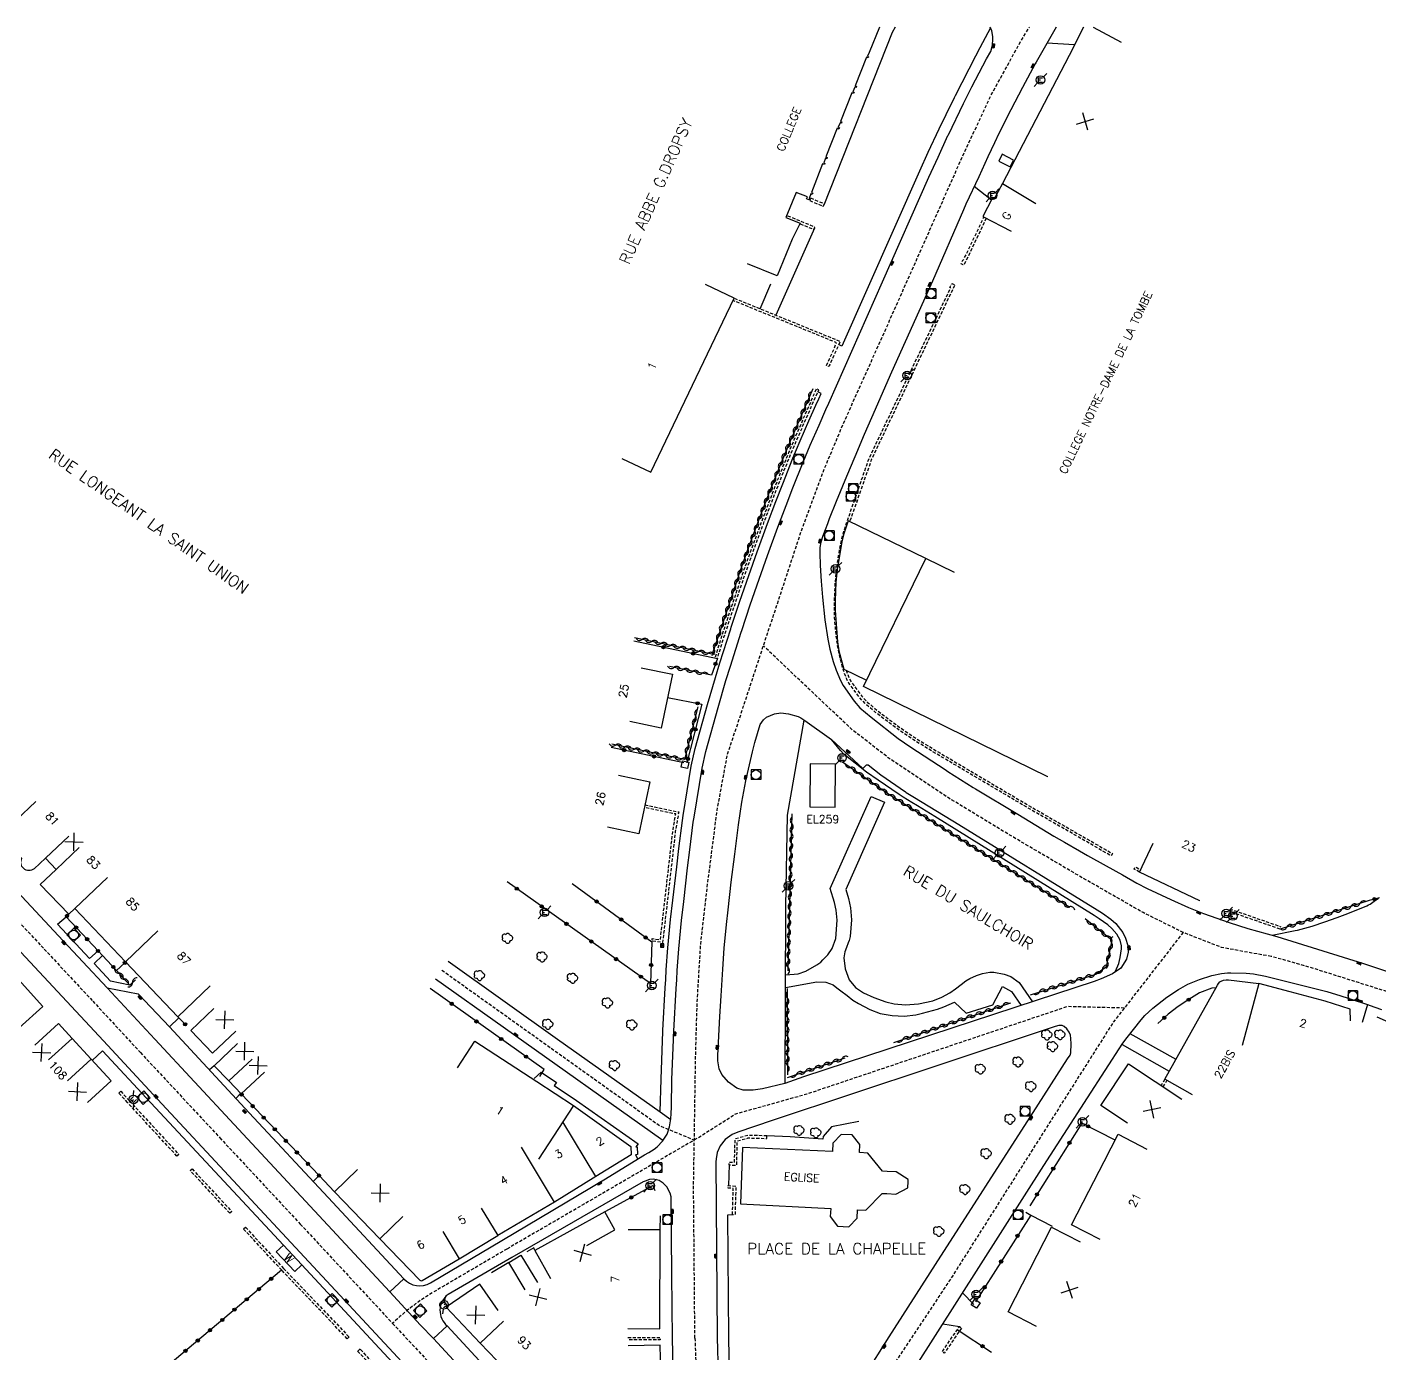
# Model space of a CAD drawing. Header units: millimetres. Extents: x 79999 to 81000, y 146000 to 147001.
# Drawn here: x 80609.4 to 80820.6, y 146792.8 to 147000 of the extents above; entities that cross this region are included whole.
import ezdxf
from ezdxf.enums import TextEntityAlignment as Align

# ---------------------------------------------------------------- set-up
doc = ezdxf.new("R2010")
doc.units = ezdxf.units.MM
doc.linetypes.add('DASHED', pattern=[0.75, 0.5, -0.25])
doc.layers.get('0').update_dxf_attribs({"linetype": 'CONTINUOUS'})
for name, color, linetype in [('W0001', 6, 'DASHED'), ('W0008', 7, 'CONTINUOUS'), ('W0100', 7, 'CONTINUOUS'), ('W0112', 1, 'DASHED'), ('W0300', 7, 'CONTINUOUS'), ('W0310', 3, 'CONTINUOUS'), ('W0322', 7, 'CONTINUOUS'), ('W0330', 7, 'CONTINUOUS'), ('W0334', 7, 'CONTINUOUS'), ('W0400', 7, 'CONTINUOUS'), ('W0420', 7, 'CONTINUOUS'), ('W0471', 7, 'CONTINUOUS'), ('W0984', 7, 'CONTINUOUS'), ('W0989', 7, 'CONTINUOUS'), ('W0991', 7, 'CONTINUOUS'), ('W1102', 7, 'CONTINUOUS')]:
    doc.layers.add(name, color=color, linetype=linetype)
doc.styles.get("Standard").update_dxf_attribs({"font": 'romans.shx', "width": 0.85})

# ---------------------------------------------------------------- blocks, each defined once
blk = doc.blocks.new('T471')
for p, q in [((-0.333334, 0.333334), (-0.333334, -0.333334)), ((-0.333334, 0.333334), (0.333334, 0.333334)), ((-0.333334, 0), (0, 0)), ((0.500001, 0.500001), (1.000002, 1.000002)), ((-0.500001, -0.500001), (-1.000002, -1.000002)), ((-0.333334, -0.333334), (0.333334, -0.333334))]:
    blk.add_line(p, q)
blk.add_ellipse((0, 0), major_axis=(0.471405, 0.471405), ratio=1, start_param=5.4977871438, end_param=11.780972451)
blk = doc.blocks.new('T420')
for p, q in [((0.75, 0.75), (-0.75, 0.75)), ((-0.75, 0.75), (-0.75, -0.75)), ((0.75, 0.75), (0.75, -0.75)), ((0.75, -0.75), (-0.75, -0.75))]:
    blk.add_line(p, q)
blk.add_ellipse((0, 0), major_axis=(-0.53, 0.53), ratio=1, start_param=3.926991, end_param=10.210176)
blk = doc.blocks.new('T400')
for p, q in [((-0.15, 0.3), (0.15, 0.3)), ((-0.15, -0.25), (-0.15, 0.3)), ((-0.15, 0.15), (0.15, 0.15)), ((-0.15, 0), (0.15, 0)), ((0.15, 0.3), (0.15, -0.25)), ((-0.15, -0.15), (0.15, -0.15)), ((-0.15, -0.25), (-0.15, -0.3)), ((-0.15, -0.3), (0.15, -0.3)), ((0.15, -0.3), (0.15, -0.25))]:
    blk.add_line(p, q)
blk = doc.blocks.new('t310o')
at = {"color": 0, "linetype": 'Continuous'}
for centre, start, end in [((-0.5, 0.38), 216.8699, 323.1304), ((0.5, -0.37), 36.8699, 143.1303)]:
    blk.add_arc(centre, 0.625, start, end, dxfattribs=at)
blk = doc.blocks.new('t112o')
at = {"color": 0, "linetype": 'Continuous'}
for p, q in [((-0.5, 0.5), (0.5, 0.5)), ((-0.5, -0.5), (-0.5, 0.5)), ((0.5, 0.5), (0.5, -0.5)), ((0.5, -0.5), (-0.5, -0.5))]:
    blk.add_line(p, q, dxfattribs=at)
blk = doc.blocks.new('T300')
for p, q in [((-0.8, 0.51), (-0.86, 0.34)), ((-0.86, 0.34), (-0.86, 0.17)), ((-0.86, 0.17), (-0.74, 0.06)), ((-0.69, 0.63), (-0.8, 0.51)), ((-0.8, -0.06), (-0.74, 0.06)), ((-0.74, 0.06), (-0.69, 0.11)), ((-0.57, 0.69), (-0.69, 0.63)), ((-0.46, 0.69), (-0.57, 0.69)), ((-0.29, 0.63), (-0.46, 0.69)), ((-0.29, 0.63), (-0.17, 0.74)), ((-0.23, 0.57), (-0.29, 0.63)), ((-0.17, 0.74), (-0.06, 0.8)), ((-0.06, 0.8), (0.06, 0.8)), ((0.06, 0.8), (0.23, 0.74)), ((0.23, 0.74), (0.34, 0.63)), ((0.34, 0.63), (0.4, 0.51)), ((0.46, 0.46), (0.34, 0.46)), ((0.4, 0.51), (0.4, 0.46)), ((0.57, 0.4), (0.46, 0.46)), ((0.57, 0.4), (0.69, 0.29)), ((0.69, 0.29), (0.74, 0.17)), ((0.74, 0.06), (0.69, -0.17)), ((0.74, 0.17), (0.74, 0.06)), ((-0.8, -0.17), (-0.8, -0.06)), ((-0.8, -0.23), (-0.8, -0.17)), ((-0.74, -0.34), (-0.8, -0.23)), ((-0.69, -0.4), (-0.74, -0.34)), ((-0.51, -0.46), (-0.69, -0.4)), ((-0.4, -0.46), (-0.51, -0.46)), ((-0.4, -0.46), (-0.34, -0.46)), ((-0.34, -0.46), (-0.34, -0.4)), ((-0.34, -0.51), (-0.34, -0.46)), ((-0.29, -0.63), (-0.34, -0.51)), ((-0.17, -0.74), (-0.29, -0.63)), ((-0.06, -0.8), (-0.17, -0.74)), ((0.06, -0.8), (-0.06, -0.8)), ((0.17, -0.74), (0.06, -0.8)), ((0.23, -0.69), (0.17, -0.74)), ((0.29, -0.46), (0.23, -0.46)), ((0.29, -0.63), (0.23, -0.69)), ((0.46, -0.4), (0.29, -0.46)), ((0.34, -0.51), (0.29, -0.63)), ((0.34, -0.51), (0.34, -0.46)), ((0.57, -0.34), (0.46, -0.4)), ((0.63, -0.29), (0.57, -0.34)), ((0.69, -0.17), (0.63, -0.29))]:
    blk.add_line(p, q)
blk = doc.blocks.new('t330o')
at = {"color": 0, "linetype": 'Continuous'}
for p, q in [((0.25, -0.25), (-0.25, 0.25)), ((-0.25, -0.25), (0.25, 0.25)), ((-0.25, 0.25), (-0.25, -0.25)), ((0.25, 0.25), (-0.25, 0.25)), ((0.25, -0.25), (0.25, 0.25)), ((-0.25, -0.25), (0.25, -0.25)), ((-0.25, -0.25), (-0.25, -0.25))]:
    blk.add_line(p, q, dxfattribs=at)
blk = doc.blocks.new('t322o')
at = {"color": 0, "linetype": 'Continuous'}
for radius in [0.25, 0.15]:
    blk.add_circle((0, 0), radius, dxfattribs=at)
blk = doc.blocks.new('t991o')
at = {"color": 0, "linetype": 'Continuous'}
for p, q in [((-1, 1), (1, -1)), ((-1, -1), (1, 1))]:
    blk.add_line(p, q, dxfattribs=at)

msp = doc.modelspace()

# ---------------------------------------------------------------- linework, layer by layer
at = {"layer": 'W0001'}
for points in [[(80449.22, 147000), (80464.95, 146988.77), (80484.23, 146974.99), (80505.17, 146960.04, -0.029084), (80538.06, 146934.32, -0.015785), (80574.82, 146896.09), (80591.78, 146877.81), (80604.95, 146863.67), (80612.05, 146856.03), (80619.63, 146847.91), (80627.07, 146839.89), (80639.46, 146826.59), (80652.03, 146813.1), (80666.44, 146797.6), (80684.54, 146778.17), (80694.28, 146767.73), (80704.97, 146755.76, -0.048202), (80721.47, 146731.77, -0.116261)], [(80713.65, 146795.3), (80714.31, 146778.05), (80714.71, 146773.83, 0.025354), (80718, 146750.66, 0.022186), (80722.21, 146731.91, 0.022504)]]:
    msp.add_lwpolyline(points, format="xyb", dxfattribs=at)
at = {"layer": 'W0001', "flags": 128}
for points in [[(80713.65, 146795.3), (80713.44, 146818.76), (80713.76, 146839.07), (80714, 146847.6), (80714.56, 146856.87), (80715.68, 146866.54), (80717.12, 146877.66), (80718.72, 146886.37), (80721.21, 146893.85), (80730.33, 146921.51), (80733.85, 146930.99), (80736.81, 146938.03), (80743.45, 146952.82), (80755.69, 146980.36), (80759.93, 146989.4), (80764.57, 146997.87), (80765.89, 147000)], [(80803.64, 146854.89), (80800.59, 146855.42), (80795.87, 146856.3), (80789.88, 146858.63), (80783.63, 146861.74), (80772.75, 146867.98), (80763.39, 146873.49), (80753.45, 146879.51), (80743.85, 146885.91), (80738.09, 146890.38), (80724.35, 146903.37)], [(80789.88, 146858.63), (80778.9, 146844.51), (80753.85, 146804.97), (80740.97, 146785.55), (80735.52, 146775.99), (80731.76, 146754.25), (80730.32, 146748.33), (80723.23, 146728.15), (80687.51, 146696.92)], [(81000, 146769.04), (80996.94, 146770.41), (80984.3, 146776.04), (80965.76, 146784.12), (80953.26, 146789.39), (80938.15, 146795.7), (80925.89, 146800.8), (80913.5, 146805.96), (80902.79, 146810.59), (80893.31, 146815.01), (80883.98, 146819.89), (80869.98, 146827.66), (80858.84, 146833.66), (80847.25, 146839.29), (80834.34, 146844.7), (80822.99, 146848.99), (80809.21, 146853.33), (80803.64, 146854.89)], [(80674.14, 146852.75), (80708.14, 146828.47), (80713.56, 146826.23), (80684.29, 146809.2)], [(80713.56, 146826.23), (80720.02, 146830.31), (80731.14, 146833.43), (80771.86, 146847.1), (80780.75, 146846.88)]]:
    msp.add_lwpolyline(points, dxfattribs=at)
msp.add_lwpolyline([(80684.29, 146809.2), (80673.09, 146802.63, 0.059138), (80666.44, 146797.6, 2.275301)], format="xyb", dxfattribs=at)
at = {"layer": 'W0008'}
for points in [[(80492.83, 147000), (80514.97, 146984.14), (80542.3, 146964.51), (80531.55, 146949.43, 0.228467), (80530.64, 146946.08), (80529.93, 146945.2, -0.00923), (80540.12, 146936.55, -0.015802), (80577.06, 146898.15), (80594.01, 146879.88), (80607.17, 146865.74), (80614.28, 146858.1), (80621.86, 146849.98), (80629.3, 146841.96), (80641.69, 146828.66), (80654.25, 146815.17), (80666, 146802.53), (80668.18, 146804.56, 0.352316), (80672.36, 146803.9), (80683.52, 146810.54)], [(80502.82, 146915.9), (80516.92, 146913.22), (80531.43, 146910.51), (80537.19, 146909.42), (80558.66, 146905.35), (80558.61, 146905.06, -0.113468), (80567.24, 146899.77), (80574.77, 146891.67), (80583.14, 146882.67), (80592.55, 146872.58), (80605.54, 146858.61), (80621.3, 146841.69), (80629.72, 146832.61), (80665.2, 146794.51), (80682.32, 146776.1), (80692.04, 146765.69), (80702.68, 146753.77, -0.026975), (80712.29, 146740.99, -0.118417), (80715.65, 146733.72, -0.008396), (80715.7, 146733.47, -0.008396)], [(80685.06, 146807.87), (80675.11, 146802.11, 0.486971), (80674.97, 146797.2), (80672.81, 146795.22), (80682.79, 146784.47), (80696.6, 146769.63), (80698.32, 146767.74, 0.267261), (80703.71, 146766.78), (80709.29, 146769.07, 0.260902), (80711.29, 146772.19), (80711.04, 146775.2, -0.012941), (80710.36, 146786.2), (80710.14, 146795.21)], [(80717.15, 146795.39), (80717.3, 146789.65, 0.423031), (80720.59, 146787.04, -0.225947), (80732.14, 146785.73), (80732.94, 146785.1, 0.498246), (80737.87, 146785.83)]]:
    msp.add_lwpolyline(points, format="xyb", dxfattribs=at)
at = {"layer": 'W0008', "flags": 128}
for points in [[(80683.52, 146810.54), (80699.41, 146820.02), (80705.79, 146823.89), (80706.46, 146824.28), (80707.29, 146824.77), (80707.78, 146825.15), (80708.58, 146826.02), (80709.31, 146827.16), (80709.68, 146828.26), (80709.88, 146829.52), (80709.94, 146830.35), (80709.97, 146831.33), (80710.07, 146835.68), (80710.36, 146843.12), (80710.36, 146843.23), (80710.73, 146849.86), (80710.81, 146851.21), (80710.89, 146852.71), (80711.14, 146856.09), (80711.56, 146860.49), (80711.9, 146863.47), (80712.51, 146868.7), (80712.86, 146871.53), (80713.4, 146875.87), (80713.51, 146876.61), (80714.78, 146884.26), (80715.34, 146886.91), (80717.28, 146893.77), (80718.5, 146897.95), (80719.2, 146900.21), (80720.89, 146905.54), (80720.97, 146905.76), (80722.3, 146909.8), (80723.68, 146913.8), (80724.99, 146917.47), (80726.61, 146921.91), (80727.9, 146925.31), (80728.96, 146928.07), (80730.55, 146932.04), (80731.67, 146934.7), (80733.04, 146937.82), (80734.11, 146940.27), (80734.55, 146941.25), (80742.92, 146960.2), (80750.2, 146976.56), (80751.62, 146979.69), (80753.17, 146983.05), (80753.23, 146983.16), (80755.61, 146988.06), (80756.91, 146990.67), (80759.16, 146995.03), (80759.86, 146996.2), (80760.11, 146997.16), (80760.17, 146998.09), (80760.16, 146998.5), (80759.99, 146999.39), (80759.77, 147000)], [(80770.04, 147000), (80766.94, 146994.53), (80766.78, 146994.24), (80764.8, 146990.56), (80762.99, 146987.09), (80761.11, 146983.39), (80760.41, 146981.92), (80759.39, 146979.72), (80757.97, 146976.62), (80755.97, 146972.34), (80755.58, 146971.47), (80750.73, 146960.33), (80744.37, 146946.11), (80741.24, 146939.01), (80740.09, 146936.38), (80738.6, 146932.91), (80737.3, 146929.8), (80735.72, 146925.91), (80734.64, 146923.2), (80734.35, 146922.46), (80733.64, 146920.58), (80733.33, 146919.59), (80733.18, 146918.73), (80733.15, 146917.93), (80733.21, 146915.91), (80733.37, 146913.46), (80733.56, 146911), (80733.95, 146907.44), (80734.42, 146904.41), (80734.74, 146902.86), (80735.24, 146900.95), (80735.7, 146899.58), (80736.39, 146897.96), (80736.82, 146897.19), (80738.52, 146894.72), (80739.42, 146893.7), (80741.17, 146892.23), (80745.37, 146888.93), (80747.35, 146887.54), (80752.72, 146884.06), (80753.16, 146883.77), (80757.09, 146881.27), (80757.44, 146881.05), (80764.05, 146877.08), (80769.72, 146873.69), (80771.35, 146872.73), (80773.7, 146871.39), (80774.97, 146870.67), (80777.88, 146869.03), (80780.4, 146867.61), (80782.64, 146866.34), (80784.25, 146865.5), (80787.94, 146863.76), (80790.71, 146862.54), (80792.79, 146861.69), (80793.05, 146861.6), (80797.05, 146860.18), (80799.99, 146859.23), (80804.52, 146857.99)], [(80744.93, 147000), (80744.44, 146999.16), (80733.78, 146972.18)], [(80759.82, 146999.88), (80758.14, 146996.76), (80757.45, 146995.44), (80754.27, 146989.24), (80754.13, 146988.95), (80752.83, 146986.32), (80751.75, 146984.06), (80750.04, 146980.41), (80748.73, 146977.52), (80736.59, 146950.18), (80736.09, 146950.41)], [(80768.61, 146997.54), (80772.91, 146997.27)], [(80759.94, 146972.99), (80757.26, 146975.12)], [(80732.3, 146968.59), (80726.31, 146955.02)], [(80708.22, 146830.63), (80708.36, 146835.73), (80708.64, 146843.19), (80708.64, 146843.32), (80709.02, 146849.96), (80709.09, 146851.31), (80709.18, 146852.82), (80709.42, 146856.24), (80709.85, 146860.67), (80710.19, 146863.66), (80710.81, 146868.9), (80711.15, 146871.74), (80711.7, 146876.11), (80711.81, 146876.88), (80713.09, 146884.58), (80713.67, 146887.33), (80715.63, 146894.24), (80716.86, 146898.44), (80717.56, 146900.72), (80719.26, 146906.06), (80719.33, 146906.3), (80720.67, 146910.34), (80722.05, 146914.36), (80723.37, 146918.06), (80725, 146922.5), (80726.29, 146925.92), (80727.36, 146928.7), (80728.96, 146932.69), (80730.1, 146935.38), (80731.46, 146938.51), (80732.54, 146940.96), (80732.98, 146941.95), (80733.36, 146942.81), (80732.84, 146943.04)], [(80730.66, 146891.77), (80728.08, 146876.95), (80727.8, 146862.66), (80727.67, 146835.07)], [(80779.35, 146852.61), (80779.82, 146853.79), (80780.06, 146854.72), (80780.25, 146856.07), (80780.26, 146856.54), (80780.07, 146857.41), (80779.53, 146858.35), (80778.73, 146859.27), (80778.12, 146859.8), (80776.8, 146860.74), (80776, 146861.26), (80751.13, 146876.74), (80748.41, 146878.4), (80747.53, 146878.93), (80746.16, 146879.76), (80745.55, 146880.15), (80742.26, 146882.39), (80740.47, 146883.68), (80736.93, 146886.47), (80736.38, 146887.02), (80735, 146888.76)], [(80727.83, 146852.01), (80729.76, 146852.17), (80730.97, 146852.59), (80732.7, 146853.57), (80733.29, 146854.01), (80733.65, 146854.35), (80734.39, 146855.16), (80735.06, 146856.15), (80735.64, 146857.68), (80735.84, 146860.54), (80735.7, 146862.13), (80735.46, 146863.32), (80734.78, 146865.51), (80741.18, 146879.88), (80743.26, 146878.95), (80737.21, 146865.36), (80737.65, 146863.94), (80737.95, 146862.47), (80738.11, 146860.59), (80737.89, 146858.01), (80737.72, 146857.39), (80737.6, 146857.01), (80737.33, 146856.29), (80737.07, 146855.61), (80736.93, 146854.69), (80737.1, 146852.93), (80737.73, 146851.22), (80738.72, 146850.06), (80739.95, 146849.22), (80741.57, 146848.47), (80743.48, 146847.81), (80744.79, 146847.5), (80746.56, 146847.35), (80748.58, 146847.49), (80750.78, 146847.96), (80752.19, 146848.52), (80753.45, 146849.23), (80754.36, 146849.82), (80755.23, 146850.51), (80755.96, 146851.07), (80756.58, 146851.43), (80757.62, 146851.93), (80758.55, 146852.24), (80759.7, 146852.43), (80760.32, 146852.42), (80761.93, 146852.13), (80762.98, 146851.73), (80764.27, 146850.81), (80766.37, 146847.79)], [(80803.8, 146858.19), (80807.4, 146858.94), (80807.76, 146859.01), (80808.88, 146859.29), (80809.46, 146859.44), (80810.03, 146859.62), (80811.99, 146860.27), (80813.94, 146860.95), (80815.59, 146861.57), (80818.58, 146862.81), (80818.83, 146862.93), (80819.07, 146863.07), (80819.74, 146863.51), (80820.39, 146863.97)], [(80804.52, 146857.99), (80818.03, 146853.77), (80824.3, 146851.7)], [(80675.12, 146854.13), (80692.22, 146841.99), (80708.22, 146830.63), (80709.87, 146829.42)], [(80748.22, 146790.98), (80768.14, 146822.23), (80774.95, 146832.8), (80780.48, 146841.33), (80781.14, 146842.23), (80783.33, 146844.98), (80783.91, 146845.64), (80785.14, 146846.83), (80787.32, 146848.52), (80789.16, 146849.75), (80790.64, 146850.56), (80792.42, 146851.31), (80794.36, 146851.9), (80795.87, 146852.22), (80796.8, 146852.34), (80797.32, 146852.35), (80799.71, 146852.27), (80800.88, 146852.15), (80802.76, 146851.79)], [(80708.64, 146826.15), (80683.72, 146843.86), (80673.17, 146851.36)], [(80727.82, 146850.04), (80732.7, 146850.9), (80734.12, 146850.89), (80735.22, 146850.43), (80735.82, 146850), (80736.44, 146849.54), (80737.44, 146848.77), (80738.33, 146848.08), (80739.19, 146847.53), (80740.94, 146846.61), (80742.59, 146845.99), (80744.44, 146845.64), (80746.3, 146845.58), (80748.13, 146845.79), (80749.19, 146846.03), (80751.53, 146846.66), (80752.51, 146847), (80754.2, 146847.76), (80756.02, 146846.02), (80760.18, 146847.35), (80761.66, 146850.2), (80763.09, 146849.39), (80764.62, 146847.23)], [(80802.76, 146851.79), (80812.31, 146849.42), (80814.5, 146848.73), (80815.63, 146848.37), (80818.82, 146847.31), (80818.94, 146847.27), (80820.85, 146846.59)], [(80818.7, 146847.36), (80817.85, 146844.56)], [(80740.17, 146789.45), (80743.96, 146795.48), (80751.23, 146806.78), (80766.48, 146830.52), (80771.85, 146838.89), (80772.23, 146839.49), (80772.35, 146839.84), (80772.4, 146841.24), (80772.36, 146842.09), (80772.28, 146842.58), (80772.1, 146843.04), (80771.72, 146843.58), (80771.29, 146843.97), (80770.99, 146844.08), (80770.5, 146844.08), (80769.9, 146843.95), (80750.8, 146837.6), (80725.71, 146829.25), (80720.35, 146827.47), (80719.49, 146827.07), (80718.4, 146826.28), (80717.57, 146825.32), (80717.14, 146824.28), (80716.95, 146823.28), (80716.92, 146822.81), (80717.15, 146795.39)], [(80781.58, 146842.88), (80788.77, 146838.84)], [(80780.34, 146841.15), (80787.73, 146836.99)], [(80688.54, 146835.83), (80689.65, 146836.8), (80692.03, 146835.22), (80691.7, 146834.72), (80695.16, 146832.39), (80704.78, 146825.61), (80704.42, 146825.16), (80704.66, 146825.14), (80704.67, 146823.95), (80704.35, 146823.91), (80704.75, 146823.22)], [(80739.24, 146829.13), (80734.98, 146828.29), (80733.67, 146826.75), (80733.61, 146826.38), (80728.52, 146826.7), (80724.9, 146826.87)], [(80719.02, 146822.38), (80718.91, 146819.06)], [(80710.14, 146795.21), (80710.03, 146805.21), (80709.94, 146817.33), (80709.81, 146817.95), (80709.26, 146818.92), (80708.7, 146819.5), (80708.05, 146819.88), (80707.19, 146820.09), (80706.57, 146820.04), (80705.89, 146819.82), (80705.56, 146819.67), (80685.06, 146807.87)], [(80719.51, 146814.56), (80718.75, 146814.51), (80718.9, 146795.44)], [(80757.18, 146800.55), (80755.43, 146802.35)], [(80752.35, 146797.5), (80754.95, 146797.09)]]:
    msp.add_lwpolyline(points, dxfattribs=at)
for points in [[(80763.42, 146979.24), (80761.63, 146980.14), (80761.09, 146979.08), (80762.88, 146978.18)], [(80735, 146888.76), (80739.86, 146884.24), (80740.47, 146884.82), (80740.7, 146884.82), (80742.7, 146883.25), (80746.54, 146880.59), (80746.66, 146880.51), (80747.69, 146879.85), (80749.14, 146878.95), (80754.85, 146875.48), (80776.45, 146862.16), (80777.27, 146861.63), (80778.59, 146860.73), (80779.4, 146860.01), (80780.45, 146858.64), (80780.91, 146857.74), (80781.24, 146856.57), (80781.29, 146855.55), (80781.04, 146854.47), (80780.16, 146853.08), (80778.85, 146852.15), (80777.09, 146851.4), (80776, 146851), (80766.96, 146848), (80730.63, 146836.07), (80727.67, 146835.07), (80724.19, 146834.23), (80722.73, 146834), (80721.18, 146834.02), (80720.18, 146834.33), (80718.88, 146835.24), (80717.83, 146836.47), (80717.45, 146837.34), (80717.25, 146838.58), (80717.23, 146839.41), (80717.55, 146845.49), (80717.74, 146848.74), (80718, 146852.9), (80718.24, 146856.16), (80718.59, 146859.88), (80718.83, 146862.14), (80719.33, 146866.48), (80719.87, 146870.88), (80720.47, 146875.44), (80721, 146878.96), (80721.61, 146882.31), (80721.7, 146882.76), (80722.63, 146886.82), (80723.01, 146888.31), (80723.86, 146891.12), (80724.35, 146891.85), (80724.84, 146892.25), (80726.06, 146892.79), (80727.05, 146892.93), (80728.25, 146892.79), (80729.78, 146892.33), (80730.21, 146892.13), (80730.84, 146891.74)]]:
    msp.add_lwpolyline(points, close=True, dxfattribs=at)
at = {"layer": 'W0100', "flags": 128}
for points in [[(80742.45, 147000), (80740.84, 146996.05), (80740.59, 146995.45), (80740.78, 146995.37), (80740.7, 146995.17), (80740.42, 146995.29), (80738.68, 146990.83), (80738.89, 146990.75), (80738.89, 146990.75), (80738.81, 146990.55), (80738.6, 146990.63), (80738.31, 146989.91), (80738.51, 146989.83), (80738.42, 146989.63), (80738.13, 146989.75), (80736.4, 146985.27), (80736.61, 146985.19), (80736.6, 146985.19), (80736.53, 146984.99), (80736.32, 146985.07), (80736.02, 146984.35), (80736.22, 146984.26), (80736.14, 146984.07), (80735.84, 146984.2), (80734.09, 146979.72), (80734.32, 146979.63), (80734.25, 146979.44), (80734.05, 146979.51), (80733.77, 146978.79), (80733.95, 146978.72), (80733.87, 146978.53), (80733.57, 146978.64), (80731.85, 146974.16), (80732.05, 146974.08), (80731.97, 146973.88), (80731.75, 146973.96), (80731.47, 146973.24), (80731.68, 146973.16), (80731.6, 146972.96), (80731.08, 146973.17), (80731.21, 146973.5), (80729.45, 146974.19), (80727.85, 146970.29), (80730.11, 146969.36), (80728.86, 146966.9), (80726.5, 146961.14), (80721.87, 146963.04)], [(80774.31, 147000), (80772.69, 146996.82), (80772.74, 146996.79), (80772.74, 146996.79), (80772.74, 146996.78), (80761.66, 146975.58), (80761.66, 146975.58), (80760.35, 146973.07), (80760.06, 146973.23), (80758.59, 146970.42), (80763.03, 146968.11)], [(80702.25, 146932.65), (80706.75, 146930.49), (80706.75, 146930.49), (80719.8, 146957.66), (80715.29, 146959.82)], [(80768.78, 146882.93), (80768.78, 146882.93), (80739.95, 146897.02), (80749.69, 146917), (80737.56, 146922.92), (80736.87, 146920.73), (80736.61, 146919.62), (80736.02, 146916.26), (80735.87, 146915.29), (80735.68, 146913.3), (80735.53, 146910.41), (80735.55, 146908.88), (80735.91, 146903.99), (80736.13, 146902.59), (80736.92, 146899.76), (80740.45, 146898.04)], [(80754.19, 146914.81), (80749.69, 146917)], [(80705.25, 146899.97), (80710.15, 146898.94), (80708.38, 146890.53), (80703.48, 146891.56)], [(80701.7, 146883.2), (80706.59, 146882.17), (80704.89, 146874.05), (80700, 146875.07)], [(80792.48, 146863.56), (80792.48, 146863.56), (80783.07, 146868.03), (80785.22, 146872.55)], [(80791.37, 146833.27), (80787.02, 146835.71), (80795.25, 146850.38), (80795.43, 146850.66), (80795.63, 146850.91), (80795.83, 146851.05), (80796.17, 146851.16), (80796.63, 146851.22), (80796.95, 146851.21), (80801.7, 146850.66), (80801.7, 146850.66)], [(80816, 146844.82), (80815.95, 146846.65), (80812.06, 146847.9), (80806.59, 146849.35), (80801.7, 146850.66)], [(80835.93, 146833.07), (80837.91, 146837.65), (80830.25, 146840.97), (80825.58, 146842.99), (80820.18, 146845.39)], [(80676.57, 146837.47), (80679.3, 146841.65), (80679.3, 146841.65), (80688.95, 146835.36), (80694.69, 146831.61), (80703.65, 146825.23), (80703.69, 146823.9), (80698.17, 146820.52), (80698.17, 146820.52), (80691.74, 146816.54), (80682.88, 146811.3), (80682.88, 146811.3), (80682.88, 146811.3)], [(80781.21, 146828.84), (80777.04, 146831.6), (80781.35, 146838.12), (80789.69, 146832.61)], [(80776.91, 146810.7), (80772.47, 146813), (80775.17, 146818.22), (80777.56, 146822.86), (80779.76, 146827.12), (80784.2, 146824.82)], [(80696.8, 146809.77), (80701.17, 146812.19), (80699.6, 146815.02), (80688.68, 146808.96), (80691.1, 146804.58)], [(80703.19, 146796.77), (80708.19, 146796.76), (80708.22, 146812.2), (80703.22, 146812.21)], [(80766.98, 146797.11), (80762.54, 146799.4), (80769.35, 146812.62), (80769.35, 146812.62), (80773.79, 146810.33)], [(80687.17, 146802.83), (80684.58, 146807.1), (80686.45, 146808.24), (80689.05, 146803.97)]]:
    msp.add_lwpolyline(points, dxfattribs=at)
for points in [[(80735.6, 146884.92), (80731.66, 146884.94), (80731.62, 146878.24), (80735.56, 146878.21)], [(80720.79, 146816.28), (80720.79, 146816.28), (80734.85, 146815.55), (80734.78, 146814.26), (80735.94, 146812.76), (80737.66, 146812.69), (80738.97, 146814.04), (80739.04, 146815.33), (80740.33, 146815.26), (80742.87, 146817.89), (80743.63, 146817.85), (80745.04, 146817.77), (80745.04, 146817.77), (80746.9, 146818.77), (80746.9, 146818.77), (80746.94, 146819.77), (80746.95, 146820.07), (80746.95, 146820.07), (80745.08, 146821.24), (80745.08, 146821.24), (80743.67, 146821.3), (80742.92, 146821.34), (80740.64, 146824.19), (80739.35, 146824.25), (80739.4, 146825.54), (80738.22, 146827.01), (80736.5, 146827.1), (80735.21, 146825.72), (80735.16, 146824.43), (80721.09, 146825.05)]]:
    msp.add_lwpolyline(points, close=True, dxfattribs=at)
at = {"layer": 'W0100'}
for points in [[(80610.46, 146868.58, -0.828791), (80608.57, 146870.18), (80607.42, 146871.33, 0.112181), (80606.29, 146871.78, -0.115657), (80604.53, 146873.25), (80610.74, 146879.1)], [(80660.99, 146821.61), (80657.39, 146818.15), (80664.44, 146810.82), (80670.7, 146804.33, 0.282994), (80671.08, 146804.28), (80671.08, 146804.28), (80676.82, 146807.65), (80682.88, 146811.3)]]:
    msp.add_lwpolyline(points, format="xyb", dxfattribs=at)
for points in [[(80637.97, 146850.28), (80632.92, 146845.47), (80624.75, 146854.05), (80616.83, 146862.37), (80615.89, 146861.48), (80611.44, 146866.12), (80613.89, 146868.46), (80612.23, 146870.22), (80610.46, 146868.58)], [(80601.47, 146851.05), (80605.17, 146854.41), (80608.5, 146850.75), (80611.82, 146847.09), (80608.12, 146843.73)], [(80641.95, 146843.22), (80638.34, 146839.77), (80634.94, 146843.32), (80638.55, 146846.78)], [(80610.6, 146841.04), (80614.29, 146844.41), (80616.4, 146842.09), (80619.36, 146838.85), (80622.48, 146835.47), (80618.78, 146832.1)], [(80646.42, 146836.83), (80642.78, 146833.41), (80640.86, 146835.44), (80638.6, 146837.83), (80642.22, 146841.27)], [(80670.9, 146804.24), (80670.9, 146804.24)], [(80682.91, 146799.6), (80680.07, 146803.72), (80674.82, 146800.11), (80680.14, 146794.51), (80686.65, 146787.73), (80689.72, 146784.5), (80693.15, 146780.9), (80699.45, 146774.27), (80703.15, 146770.35), (80706.13, 146770.52), (80708.35, 146772.63), (80708.64, 146775.64), (80705.2, 146779.28)], [(80703.41, 146785.74), (80708.41, 146785.84), (80708.24, 146794.21), (80703.24, 146794.11)]]:
    msp.add_lwpolyline(points, dxfattribs=at)
msp.add_lwpolyline([(80648.28, 146808.77), (80649.39, 146809.82), (80652.27, 146806.74), (80651.16, 146805.7)], close=True, dxfattribs=at)
at = {"layer": 'W0112', "flags": 128}
for points in [[(80731.57, 146972.91), (80733.7, 146972), (80733.86, 146972.37), (80731.73, 146973.28)], [(80730.07, 146969.28), (80732.22, 146968.4), (80732.37, 146968.77), (80727.97, 146970.58)], [(80759.15, 146970.15), (80755.65, 146962.81), (80755.65, 146962.81), (80755.59, 146962.84), (80755.23, 146963.01), (80755.5, 146963.6), (80755.6, 146963.65), (80758.79, 146970.32)], [(80737.25, 146899.59), (80737.72, 146898.35), (80738.04, 146897.77), (80739.72, 146895.52), (80740.57, 146894.6), (80742.11, 146893.32), (80744.33, 146891.61), (80745.46, 146890.79), (80747.88, 146889.14), (80748, 146889.05), (80749.71, 146887.98), (80750.9, 146887.26), (80766.21, 146878.2), (80778.86, 146870.94), (80778.66, 146870.59), (80766.01, 146877.86), (80750.7, 146886.91), (80749.5, 146887.64), (80747.79, 146888.72), (80747.65, 146888.81), (80745.23, 146890.46), (80744.09, 146891.29), (80741.87, 146892.99), (80741.87, 146892.99), (80741.87, 146892.99), (80740.3, 146894.3), (80739.4, 146895.27), (80737.71, 146897.54), (80737.35, 146898.19), (80736.85, 146899.54), (80736.35, 146901.42), (80735.91, 146903.58), (80735.69, 146905.11), (80735.47, 146907.84), (80735.46, 146910.76), (80735.59, 146913.41), (80735.77, 146915.22), (80736.08, 146917.42), (80736.35, 146918.9), (80736.73, 146920.6), (80736.94, 146921.35), (80737.33, 146922.55), (80737.67, 146923.53), (80740.87, 146932.7), (80753.59, 146959.29), (80753.48, 146959.35), (80753.77, 146959.96), (80754.13, 146959.79), (80754.24, 146959.74), (80754.24, 146959.74), (80741.24, 146932.54), (80738.05, 146923.4), (80737.83, 146922.79)], [(80719.8, 146957.66), (80736.32, 146950.93), (80734.59, 146947.02), (80734.22, 146947.18), (80735.78, 146950.71), (80719.64, 146957.29)], [(80705.84, 146878.55), (80711.12, 146877.45), (80710.59, 146874.39), (80708.61, 146857.08), (80706.96, 146857.27), (80707, 146857.67), (80708.26, 146857.52), (80710.2, 146874.44), (80710.66, 146877.13), (80705.75, 146878.16)], [(80783.07, 146868.03), (80782.23, 146868.52), (80782.43, 146868.87), (80783.27, 146868.38)], [(80805.02, 146859.15), (80797.31, 146861.83), (80797.45, 146862.21), (80805.15, 146859.53)], [(80787.02, 146835.71), (80786.45, 146834.75)], [(80786.79, 146834.53), (80787.36, 146835.51)], [(80703.19, 146795.41), (80708.21, 146795.4), (80708.21, 146795), (80703.19, 146795.01)]]:
    msp.add_lwpolyline(points, dxfattribs=at)
for points in [[(80716.78, 146901.53), (80717.16, 146901.41), (80718.19, 146904.73), (80718.58, 146905.93), (80721.25, 146913.88), (80721.42, 146914.39), (80722.68, 146917.89), (80724.34, 146922.39), (80726.1, 146927.02), (80727.22, 146929.88), (80728.66, 146933.4), (80729.49, 146935.36), (80732.98, 146943.36), (80732.61, 146943.52), (80729.12, 146935.52), (80728.29, 146933.56), (80726.85, 146930.03), (80725.73, 146927.17), (80723.97, 146922.53), (80722.3, 146918.03), (80721.05, 146914.53), (80720.87, 146914.01), (80718.2, 146906.06), (80717.81, 146904.85)], [(80724.9, 146826.87), (80721.92, 146826.95), (80719.88, 146826.37), (80719.78, 146822.71), (80718.96, 146822.73), (80718.95, 146822.33), (80720.17, 146822.3), (80720.27, 146826.07), (80721.97, 146826.55), (80724.89, 146826.47)], [(80719.51, 146814.56), (80719.64, 146818.67), (80718.83, 146818.71), (80718.85, 146819.11), (80720.06, 146819.04), (80719.91, 146814.54), (80719.91, 146814.54)], [(80755.28, 146796.87), (80752.58, 146792.92), (80752.25, 146793.15), (80754.95, 146797.09)]]:
    msp.add_lwpolyline(points, close=True, dxfattribs=at)
at = {"layer": 'W0112'}
for points in [[(80632.77, 146823.7), (80625.07, 146832.06), (80623.69, 146833.55), (80623.99, 146833.83), (80625.36, 146832.33), (80633.06, 146823.97)], [(80641.02, 146814.81), (80634.85, 146821.45), (80635.14, 146821.72), (80641.32, 146815.08)], [(80659.37, 146795.19), (80649.13, 146805.9), (80643.18, 146812.33), (80643.48, 146812.6), (80649.42, 146806.17), (80659.66, 146795.47)], [(80669.94, 146784.35), (80661.36, 146793.61), (80660.99, 146793.27), (80669.57, 146784.01)]]:
    msp.add_lwpolyline(points, close=True, dxfattribs=at)
at = {"layer": 'W0310', "flags": 128}
for points in [[(80732.07, 146943.53), (80728.66, 146935.72), (80727.83, 146933.75), (80726.39, 146930.21), (80725.26, 146927.35), (80723.5, 146922.71), (80721.83, 146918.2), (80720.58, 146914.69), (80720.39, 146914.17), (80717.73, 146906.21), (80717.33, 146905), (80716.36, 146902.09), (80716.36, 146902.09), (80704.2, 146904.65)], [(80716.25, 146898.8), (80709.66, 146900.16)], [(80714.11, 146893.88), (80714.11, 146893.88), (80712.01, 146885.63), (80700.69, 146888.01)], [(80736.72, 146885.25), (80743.94, 146880.21), (80772.19, 146862.57)], [(80728.8, 146877.13), (80728.18, 146852.62)], [(80818.92, 146863.6), (80805.02, 146859.13)], [(80766.03, 146848.91), (80776.28, 146852.13), (80777.91, 146853.34), (80778.79, 146857.38), (80774.58, 146860.78)], [(80728.08, 146849.87), (80728.12, 146836.38)], [(80744.7, 146841.45), (80762.96, 146847.63)], [(80728.09, 146835.99), (80737.1, 146839.03)]]:
    msp.add_lwpolyline(points, dxfattribs=at)
at = {"layer": 'W0310'}
msp.add_lwpolyline([(80626.28, 146851.26), (80625.39, 146850.41), (80623.35, 146852.69)], dxfattribs=at)
at = {"layer": 'W0322', "flags": 128}
for points in [[(80725.44, 146959.83), (80723.81, 146955.96)], [(80704.09, 146904.16), (80717.16, 146901.41), (80716.25, 146898.8)], [(80709.39, 146895.34), (80714.73, 146894.27), (80712.4, 146885.1)], [(80711.9, 146885.14), (80700.59, 146887.52)], [(80694.5, 146866.29), (80706.9, 146857.15), (80706.73, 146850.66), (80684.34, 146866.52)], [(80820.56, 146864.06), (80818.92, 146863.6)], [(80795.06, 146850), (80794.38, 146849.92), (80792.46, 146849.22), (80790.8, 146848.17), (80789.09, 146847.07), (80787.57, 146845.85), (80785.95, 146844.44)], [(80689.42, 146836.15), (80690.11, 146837.22), (80672.29, 146849.9)], [(80779.27, 146826.18), (80774.07, 146828.86), (80774.07, 146828.86), (80765.95, 146815.96)], [(80707.47, 146818.3), (80707.11, 146819.11), (80699.6, 146815.02)], [(80708.22, 146812.2), (80708.26, 146814.4)], [(80765.33, 146814.98), (80766.09, 146814.49), (80757.46, 146800.98)], [(80766.09, 146814.49), (80769.43, 146812.77)], [(80688.68, 146808.96), (80688.48, 146809.4), (80687.4, 146808.79)], [(80684.58, 146807.1), (80681.91, 146805.48)], [(80754.6, 146796.65), (80759.98, 146793.1)]]:
    msp.add_lwpolyline(points, dxfattribs=at)
at = {"layer": 'W0322'}
for points in [[(80620.45, 146855.74), (80615.46, 146861.09), (80615.89, 146861.48)], [(80624.64, 146853.88), (80623.35, 146852.69), (80621.14, 146855.01)], [(80634.05, 146844.29), (80632.92, 146845.47)], [(80654.96, 146820.68), (80642.78, 146833.41)], [(80649.11, 146805.91), (80630.1, 146789.93)]]:
    msp.add_lwpolyline(points, dxfattribs=at)
at = {"layer": 'W0334'}
for points in [[(80625.39, 146850.41), (80622.42, 146851.02), (80619.84, 146853.81), (80621.14, 146855.01), (80620.45, 146855.74), (80619.14, 146854.57), (80614.13, 146859.93), (80615.46, 146861.09)], [(80621.86, 146849.98), (80626.73, 146849.06), (80631.59, 146843.89), (80644.04, 146830.49), (80656.4, 146817.24), (80668.18, 146804.56)], [(80633.08, 146845.31), (80631.61, 146843.87)], [(80619.53, 146838.66), (80621.15, 146840.15), (80628.69, 146832.03), (80649.39, 146809.82)], [(80638.6, 146837.83), (80637.83, 146837.17)], [(80642.7, 146833.49), (80641.99, 146832.7)], [(80654.06, 146819.75), (80654.96, 146820.68), (80657.39, 146818.15)], [(80706.47, 146745.14), (80707.26, 146746.17), (80701.71, 146753.12), (80696.14, 146759.47), (80694.45, 146758.02), (80692.35, 146760.19), (80694.02, 146761.79), (80679.11, 146777.85), (80663.01, 146795.2), (80652.27, 146806.74)], [(80666, 146802.53), (80670.8, 146797.34), (80672.81, 146795.22)], [(80674.97, 146797.2), (80685.01, 146786.34), (80695.96, 146774.55), (80696.6, 146769.63)], [(80718.9, 146795.44), (80719.02, 146789.27), (80723.88, 146789.32), (80723.95, 146787.8)]]:
    msp.add_lwpolyline(points, dxfattribs=at)
at = {"layer": 'W1102'}
for p, q in [((80615.87, 146873.65), (80612.23, 146870.22)), ((80617.53, 146871.89), (80613.89, 146868.46)), ((80621.92, 146867.22), (80616.83, 146862.37)), ((80629.79, 146858.86), (80624.75, 146854.05)), ((80612.71, 146838.72), (80616.4, 146842.09)), ((80615.67, 146835.48), (80619.36, 146838.85)), ((80644.5, 146838.87), (80640.86, 146835.44)), ((80668.04, 146814.29), (80664.44, 146810.82)), ((80680.3, 146815.58), (80682.88, 146811.3)), ((80674.29, 146811.96), (80676.82, 146807.65)), ((80683.76, 146797.95), (80680.14, 146794.51))]:
    msp.add_line(p, q, dxfattribs=at)
at = {"layer": 'W1102', "flags": 128}
for points in [[(80775.83, 147000), (80780.22, 146997.63)], [(80761.66, 146975.58), (80766.9, 146972.44)], [(80801.7, 146850.66), (80799.1, 146841)], [(80694.69, 146831.61), (80689.23, 146823.24)], [(80698.17, 146820.52), (80693.01, 146829.08)], [(80691.74, 146816.54), (80686.57, 146825.1)]]:
    msp.add_lwpolyline(points, dxfattribs=at)

# ---------------------------------------------------------------- block references
at = {"layer": 'W0112'}
for p, rotation in [((80712.1, 146884.83), 79.56462516842514), ((80757.49, 146800.66), 236.9745331055971)]:
    msp.add_blockref('t112o', p, dxfattribs=dict(at, rotation=rotation))
at = {"layer": 'W0300'}
for p in [(80684.42, 146857.7), (80689.81, 146854.79), (80680.04, 146851.9), (80694.58, 146851.46), (80700.03, 146847.62), (80690.71, 146844.29), (80703.83, 146844.18), (80768.64, 146842.62), (80769.53, 146840.81), (80770.68, 146842.65), (80701.14, 146837.85), (80758.25, 146837.29), (80764.13, 146838.4), (80766.14, 146834.57), (80762.88, 146829.46), (80729.94, 146827.71), (80732.57, 146827.35), (80759.16, 146824.09), (80755.85, 146818.49), (80751.76, 146811.94)]:
    msp.add_blockref('T300', p, dxfattribs=at)
at = {"layer": 'W0310'}
for p, rotation in [((80731.47, 146942.15), 246.401383602978), ((80730.87, 146940.78), 246.401383602978), ((80729.67, 146938.03), 246.401383602978), ((80730.27, 146939.4), 246.401383602978), ((80729.07, 146936.65), 246.401383602978), ((80727.89, 146933.9), 246.9770714036381), ((80728.48, 146935.28), 246.9770714036381), ((80727.32, 146932.51), 247.8750914005795), ((80726.2, 146929.73), 248.5751488846848), ((80726.76, 146931.12), 247.8750914005795), ((80725.65, 146928.33), 248.5751488846848), ((80724.57, 146925.53), 249.1871172187777), ((80725.11, 146926.93), 249.1871172187777), ((80724.04, 146924.13), 249.1871172187777), ((80722.99, 146921.32), 249.685962694055), ((80723.51, 146922.72), 249.1871172187777), ((80722.47, 146919.91), 249.685962694055), ((80721.44, 146917.09), 250.2921752068558), ((80721.94, 146918.5), 249.685962694055), ((80720.93, 146915.68), 250.2921752068558), ((80719.95, 146912.85), 251.4673959446357), ((80720.43, 146914.27), 251.0374565113898), ((80719.48, 146911.42), 251.4673959446357), ((80718.52, 146908.58), 251.4673959446357), ((80719, 146910), 251.4673959446357), ((80718.04, 146907.16), 251.4673959446357), ((80717.1, 146904.31), 251.535088069694), ((80717.57, 146905.73), 252.0294666655208), ((80705.44, 146904.39), 168.1148051959161), ((80706.91, 146904.08), 168.1148051959161), ((80708.38, 146903.77), 168.1148051959161), ((80709.84, 146903.46), 168.1148051959161), ((80711.31, 146903.15), 168.1148051959161), ((80712.78, 146902.84), 168.1148051959161), ((80714.25, 146902.53), 168.1148051959161), ((80716.63, 146902.89), 251.535088069694), ((80715.72, 146902.23), 168.1148051959161), ((80710.37, 146900.01), 168.3532801591626), ((80711.84, 146899.71), 168.3532801591626), ((80713.31, 146899.41), 168.3532801591626), ((80714.78, 146899.1), 168.3532801591626), ((80713.74, 146892.43), 255.6981533897128), ((80713, 146889.52), 255.6981533897128), ((80713.37, 146890.98), 255.6981533897128), ((80701.26, 146887.89), 168.1148051956087), ((80702.73, 146887.58), 168.1148051956087), ((80712.63, 146888.07), 255.6981533897128), ((80704.2, 146887.27), 168.1148051956087), ((80705.67, 146886.96), 168.1148051956087), ((80707.13, 146886.65), 168.1148051956087), ((80708.6, 146886.34), 168.1148051956087), ((80710.07, 146886.04), 168.1148051956087), ((80711.54, 146885.73), 168.1148051956087), ((80712.26, 146886.62), 255.6981533897128), ((80737.95, 146884.39), 325.0592867566663), ((80739.18, 146883.53), 325.0592867566663), ((80740.41, 146882.67), 325.0592867566663), ((80741.64, 146881.81), 325.0592867566663), ((80742.87, 146880.95), 325.0592867566663), ((80744.1, 146880.1), 328.0267385803591), ((80745.37, 146879.31), 328.0267385803591), ((80746.65, 146878.52), 328.0267385803591), ((80747.92, 146877.72), 328.0267385803591), ((80749.19, 146876.93), 328.0267385803591), ((80728.77, 146875.63), 268.5431912762543), ((80750.46, 146876.13), 328.0267385803591), ((80751.74, 146875.34), 328.0267385803591), ((80728.69, 146872.63), 268.5431912762543), ((80728.73, 146874.13), 268.5431912762543), ((80753.01, 146874.54), 328.0267385803591), ((80754.28, 146873.75), 328.0267385803591), ((80755.55, 146872.96), 328.0267385803591), ((80728.65, 146871.13), 268.5431912762543), ((80756.83, 146872.16), 328.0267385803591), ((80758.1, 146871.37), 328.0267385803591), ((80759.37, 146870.57), 328.0267385803591), ((80728.58, 146868.13), 268.5431912762543), ((80728.61, 146869.63), 268.5431912762543), ((80760.64, 146869.78), 328.0267385803591), ((80761.92, 146868.98), 328.0267385803591), ((80728.54, 146866.64), 268.5431912762543), ((80763.19, 146868.19), 328.0267385803591), ((80764.46, 146867.4), 328.0267385803591), ((80765.73, 146866.6), 328.0267385803591), ((80728.5, 146865.14), 268.5431912762543), ((80767.01, 146865.81), 328.0267385803591), ((80768.28, 146865.01), 328.0267385803591), ((80769.55, 146864.22), 328.0267385803591), ((80728.42, 146862.14), 268.5431912762543), ((80728.46, 146863.64), 268.5431912762543), ((80770.82, 146863.42), 328.0267385803591), ((80772.1, 146862.63), 328.0267385803591), ((80814.63, 146862.22), 197.815925281298), ((80816.06, 146862.68), 197.815925281298), ((80817.49, 146863.14), 197.815925281298), ((80728.38, 146860.64), 268.5431912762543), ((80775.61, 146859.95), 141.1111314229999), ((80808.92, 146860.38), 197.815925281298), ((80810.35, 146860.84), 197.815925281298), ((80811.78, 146861.3), 197.815925281298), ((80813.2, 146861.76), 197.815925281298), ((80728.31, 146857.64), 268.5431912762543), ((80728.35, 146859.14), 268.5431912762543), ((80776.77, 146859.01), 141.1111314229999), ((80777.94, 146858.07), 141.1111314229999), ((80806.06, 146859.47), 197.815925281298), ((80807.49, 146859.93), 197.815925281298), ((80728.27, 146856.14), 268.5431912762543), ((80778.38, 146855.52), 77.5946234550743), ((80778.71, 146856.98), 77.5946234550743), ((80728.23, 146854.64), 268.5431912762543), ((80778.06, 146854.05), 77.5946234550743), ((80623.71, 146852.29), 131.6774964493434), ((80624.54, 146851.36), 131.6774964493434), ((80728.19, 146853.14), 268.5431912762543), ((80774.62, 146851.6), 17.42538154543103), ((80776.05, 146852.05), 17.42538154543103), ((80777.29, 146852.88), 36.89226093335662), ((80625.83, 146850.84), 223.8104879691294), ((80768.89, 146849.81), 17.42538154543103), ((80770.32, 146850.26), 17.42538154543103), ((80771.75, 146850.71), 17.42538154543103), ((80773.19, 146851.15), 17.42538154543103), ((80728.08, 146848.37), 270.1650851233284), ((80728.09, 146846.87), 270.1650851233284), ((80767.46, 146849.36), 17.42538154543103), ((80728.09, 146845.37), 270.1650851233284), ((80756.06, 146845.3), 18.70568415266092), ((80757.49, 146845.78), 18.70568415266092), ((80758.91, 146846.26), 18.70568415266092), ((80760.33, 146846.74), 18.70568415266092), ((80761.75, 146847.22), 18.70568415266092), ((80728.09, 146843.87), 270.1650851233284), ((80750.38, 146843.37), 18.70568415266092), ((80751.8, 146843.85), 18.70568415266092), ((80753.22, 146844.34), 18.70568415266092), ((80754.64, 146844.82), 18.70568415266092), ((80728.1, 146842.37), 270.1650851233284), ((80728.1, 146840.87), 270.1650851233284), ((80746.12, 146841.93), 18.70568415266092), ((80747.54, 146842.41), 18.70568415266092), ((80748.96, 146842.89), 18.70568415266092), ((80728.11, 146839.37), 270.1650851233284), ((80736.62, 146838.87), 18.65551534837291), ((80728.11, 146837.87), 270.1650851233284), ((80730.94, 146836.95), 18.65551534837291), ((80732.36, 146837.43), 18.65551534837291), ((80733.78, 146837.91), 18.65551534837291), ((80735.2, 146838.39), 18.65551534837291), ((80729.52, 146836.47), 18.65551534837291)]:
    msp.add_blockref('t310o', p, dxfattribs=dict(at, rotation=rotation))
at = {"layer": 'W0322'}
for p, rotation in [((80708.74, 146903.18), 348.1148051957655), ((80713.39, 146902.2), 348.1148051957655), ((80716.87, 146900.57), 250.6882318974128), ((80714.05, 146894.41), 348.7098112742686), ((80713.73, 146890.34), 255.7773012755928), ((80702.61, 146887.1), 168.1148051956235), ((80707.26, 146886.12), 168.1148051956235), ((80712.56, 146885.73), 255.7773012755928), ((80685.84, 146865.46), 144.6866642109679), ((80689.72, 146862.71), 144.6866642109679), ((80698.32, 146863.47), 323.6096465513185), ((80615.6, 146861.22), 42.18031094664234), ((80702.15, 146860.65), 323.6096465513185), ((80617.04, 146859.4), 133.0048664972223), ((80693.59, 146859.97), 144.6866642109679), ((80618.74, 146857.57), 133.0048664972223), ((80697.47, 146857.22), 144.6866642109679), ((80705.97, 146857.83), 323.6096465513185), ((80620.45, 146855.74), 133.0048664972223), ((80624.64, 146853.88), 222.6285730166923), ((80701.34, 146854.47), 144.6866642109679), ((80622.84, 146853.23), 133.6064106898583), ((80705.22, 146851.73), 144.6866642109679), ((80706.81, 146853.55), 268.5755164325304), ((80675.67, 146847.5), 144.5794496318814), ((80790.75, 146848.14), 212.6881375107801), ((80634.05, 146844.29), 133.7115757673323), ((80679.54, 146844.74), 144.5794496318814), ((80786.94, 146845.31), 221.0281722887639), ((80683.41, 146841.99), 144.5794496318814), ((80687.28, 146839.24), 144.5794496318814), ((80642.86, 146833.32), 133.7506823534473), ((80644.59, 146831.52), 133.7506823534473), ((80646.32, 146829.71), 133.7506823534473), ((80648.05, 146827.9), 133.7506823534473), ((80775.05, 146828.36), 152.683905505609), ((80649.78, 146826.1), 133.7506823534473), ((80651.5, 146824.29), 133.7506823534473), ((80772.13, 146825.78), 237.81128901933), ((80653.23, 146822.49), 133.7506823534473), ((80654.96, 146820.68), 133.7506823534473), ((80769.6, 146821.76), 237.81128901933), ((80703.72, 146817.26), 208.6230843354817), ((80767.07, 146817.74), 237.81128901933), ((80764.02, 146811.25), 237.4422954539188), ((80761.46, 146807.24), 237.4422954539188), ((80647.5, 146804.56), 220.0500914164464), ((80758.9, 146803.24), 237.4422954539188), ((80643.67, 146801.35), 220.0500914164464), ((80645.59, 146802.95), 220.0500914164464), ((80641.76, 146799.74), 220.0500914164464), ((80639.85, 146798.13), 220.0500914164464), ((80636.02, 146794.91), 220.0500914164464), ((80637.93, 146796.52), 220.0500914164464), ((80634.11, 146793.3), 220.0500914164464), ((80758.56, 146794.03), 326.5331283401296)]:
    msp.add_blockref('t322o', p, dxfattribs=dict(at, rotation=rotation))
msp.add_blockref('t322o', (80819.74, 146863.83), dxfattribs=at)
at = {"layer": 'W0330'}
msp.add_blockref('t330o', (80708.54, 146856.6), dxfattribs=at)
at = {"layer": 'W0400'}
for p, rotation in [((80760.24, 146997.09), 352.9561123031375), ((80766.43, 146993.9), 151.3927447491297), ((80744.4, 146963.14), 335.9344320563495), ((80750.32, 146959.77), 154.9729689576594), ((80727.03, 146922.6), 339.1926013564999), ((80733.21, 146919.71), 164.8782180398391), ((80737.58, 146886.89), 233.9542661563487), ((80714.82, 146883.63), 170.4999358035429), ((80721.57, 146882.87), 347.3585966640354), ((80763.36, 146877.32), 59.02302694414981), ((80792.34, 146861.71), 68.43679210940948), ((80615.11, 146857.04), 42.91754487596638), ((80781.43, 146856.21), 184.9851076669111), ((80817.37, 146853.82), 72.68124074498007), ((80627.04, 146848.51), 43.22713086167235), ((80817.53, 146847.9), 252.2189074072559), ((80685.69, 146842.64), 233.6872566955373), ((80710.49, 146842.79), 177.8253045998955), ((80717.15, 146840.71), 356.9231517187767), ((80629.54, 146833.01), 42.83100031311636), ((80643.32, 146830.68), 42.91496623047739), ((80766.1, 146829.65), 148.6549776215183), ((80698.8, 146819.48), 121.2852759710837), ((80710.11, 146815.05), 179.9053749321544), ((80716.89, 146808.11), 0.47323004445043), ((80659.26, 146801.09), 42.95400701005233), ((80669.99, 146798.62), 42.7512452558034), ((80743.19, 146793.98), 146.4399995010771)]:
    msp.add_blockref('T400', p, dxfattribs=dict(at, rotation=rotation))
at = {"layer": 'W0420'}
for p in [(80750.53, 146958.39), (80750.47, 146954.59), (80729.85, 146932.52), (80738.36, 146927.92), (80738, 146926.7), (80734.62, 146920.59), (80723.18, 146883.25), (80816.38, 146848.77), (80765.21, 146830.69), (80707.73, 146821.92), (80709.37, 146813.79), (80764.11, 146814.54)]:
    msp.add_blockref('T420', p, dxfattribs=at)
for p, rotation in [((80616.65, 146858.24), 312.9175448759663), ((80627.55, 146832.83), 43.30661961965544), ((80656.97, 146801.18), 312.9540070100524), ((80670.75, 146799.57), 312.7512452558033)]:
    msp.add_blockref('T420', p, dxfattribs=dict(at, rotation=rotation))
at = {"layer": 'W0471'}
for p in [(80767.6, 146991.74), (80760.12, 146973.72), (80746.78, 146945.6), (80735.59, 146915.41), (80736.62, 146885.88), (80761.21, 146871.08), (80728.25, 146865.91), (80690.17, 146861.77), (80796.62, 146861.59), (80797.66, 146861.2), (80706.93, 146850.36), (80774.17, 146829.07), (80706.65, 146819.09), (80757.55, 146802.12)]:
    msp.add_blockref('T471', p, dxfattribs=at)
for p, rotation in [((80625.99, 146832.56), 43.30661961965544), ((80674.49, 146800.49), 214.5745113095063)]:
    msp.add_blockref('T471', p, dxfattribs=dict(at, rotation=rotation))
at = {"layer": 'W0991'}
for p, rotation in [((80774.61, 146985.24), 61.64492899407874), ((80616.7, 146872.77), 43.27065282215307), ((80640.25, 146845), 43.75329502783143), ((80611.65, 146839.88), 42.32083208428372), ((80643.36, 146840.08), 43.52959145053507), ((80645.46, 146837.86), 43.29949020061781), ((80617.24, 146833.77), 42.66674876500917), ((80785.03, 146831), 56.53312833997001), ((80664.51, 146817.95), 43.90859137021307), ((80696.1, 146808.63), 29.43778403507465), ((80772.17, 146802.81), 62.74322273804028), ((80689.15, 146801.69), 31.25642085538117), ((80679.45, 146798.9), 43.21389528077832)]:
    msp.add_blockref('t991o', p, dxfattribs=dict(at, rotation=rotation))

# ---------------------------------------------------------------- texts
at = {"layer": 'W0984'}
for s, rotation, p in [('COLLEGE', 67.6851, (80728.33, 146984.05)), ('COLLEGE NOTRE-DAME DE LA TOMBE', 64.4484, (80777.8, 146944.5)), ('EL259', 0.0429, (80733.63, 146876.31)), ('EGLISE', 357.0217, (80730.33, 146820.38)), ('W', 313.279, (80650.27, 146807.76))]:
    msp.add_text(s, height=1.25, rotation=rotation, dxfattribs=at).set_placement(p, align=Align.MIDDLE)
at = {"layer": 'W0989'}
for s, rotation, p in [('RUE ABBE G.DROPSY', 66.0878, (80707.55, 146974.36)), ('RUE LONGEANT LA SAINT UNION', 324.9351, (80628.38, 146922.83)), ('RUE DU SAULCHOIR', 329.0618, (80756.36, 146862.52)), ('PLACE DE LA CHAPELLE', 0.0429, (80735.79, 146809.26))]:
    msp.add_text(s, height=1.75, rotation=rotation, dxfattribs=at).set_placement(p, align=Align.MIDDLE)
at = {"layer": 'W0991'}
for s, rotation, p in [('G', 59.9468, (80762.33, 146970.51)), ('1', 64.362, (80706.97, 146947.1)), ('25', 78.1483, (80702.53, 146896.36)), ('26', 78.1483, (80698.89, 146879.54)), ('81', 313.2707, (80613.31, 146876.38)), ('23', 334.5578, (80790.78, 146872.12)), ('83', 313.2707, (80619.73, 146869.56)), ('85', 313.2707, (80625.86, 146863.04)), ('87', 313.6085, (80633.88, 146854.57)), ('2', 345.1364, (80808.61, 146844.44)), ('22BIS', 60.6945, (80796.37, 146838.07)), ('108', 312.3748, (80614.19, 146837.09)), ('1', 326.8943, (80683.21, 146830.81)), ('3', 31.0988, (80692.37, 146824.06)), ('2', 31.0988, (80698.82, 146826.05)), ('4', 31.0988, (80683.82, 146819.94)), ('21', 62.6839, (80782.33, 146816.84)), ('5', 31.0658, (80677.29, 146813.77)), ('6', 31.0658, (80670.82, 146809.87)), ('7', 89.8899, (80701.21, 146804.49)), ('93', 313.8429, (80687.01, 146794.57))]:
    msp.add_text(s, height=1.25, rotation=rotation, dxfattribs=at).set_placement(p, align=Align.MIDDLE)

doc.saveas('drawing.dxf')
